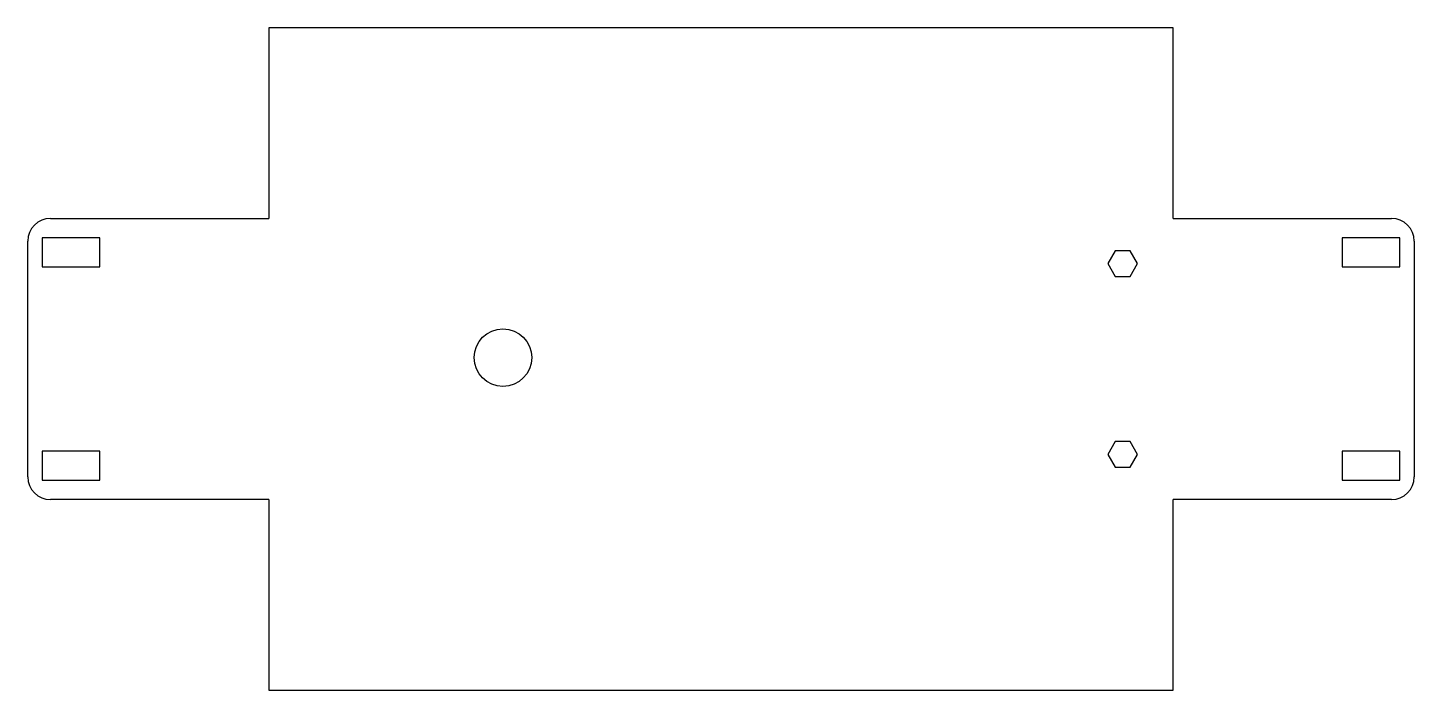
# Model space of a CAD drawing. Header units: millimetres. Extents: x 20 to 405, y 20 to 204.
import ezdxf

# ---------------------------------------------------------------- set-up
doc = ezdxf.new("R2010")
doc.units = ezdxf.units.MM

msp = doc.modelspace()

# ---------------------------------------------------------------- linework, layer by layer
at = {"color": 7, "linetype": 'Continuous', "lineweight": 25}
for p, q in [((337.77, 203.89), (86.92, 203.89)), ((86.92, 203.89), (86.92, 150.97)), ((337.77, 150.97), (337.77, 203.89)), ((26.35, 150.97), (86.92, 150.97)), ((337.77, 150.97), (398.34, 150.97)), ((20, 79.27), (20, 144.62)), ((40, 145.57), (24, 145.57)), ((24, 145.57), (24, 137.57)), ((40, 137.57), (40, 145.57)), ((384.69, 145.57), (384.69, 137.57)), ((400.69, 145.57), (384.69, 145.57)), ((400.69, 137.57), (400.69, 145.57)), ((404.69, 144.62), (404.69, 79.27)), ((321.74, 142.01), (319.68, 138.44)), ((325.86, 142.01), (321.74, 142.01)), ((327.92, 138.44), (325.86, 142.01)), ((24, 137.57), (40, 137.57)), ((319.68, 138.44), (321.74, 134.88)), ((321.74, 134.88), (325.86, 134.88)), ((325.86, 134.88), (327.92, 138.44)), ((384.69, 137.57), (400.69, 137.57)), ((321.74, 89.01), (319.68, 85.44)), ((325.86, 89.01), (321.74, 89.01)), ((327.92, 85.44), (325.86, 89.01)), ((40, 86.32), (24, 86.32)), ((24, 86.32), (24, 78.32)), ((40, 78.32), (40, 86.32)), ((319.68, 85.44), (321.74, 81.88)), ((325.86, 81.88), (327.92, 85.44)), ((384.69, 86.32), (384.69, 78.32)), ((400.69, 86.32), (384.69, 86.32)), ((400.69, 78.32), (400.69, 86.32)), ((321.74, 81.88), (325.86, 81.88)), ((24, 78.32), (40, 78.32)), ((384.69, 78.32), (400.69, 78.32)), ((86.92, 72.92), (26.35, 72.92)), ((86.92, 72.92), (86.92, 20)), ((398.34, 72.92), (337.77, 72.92)), ((337.77, 20), (337.77, 72.92)), ((86.92, 20), (337.77, 20))]:
    msp.add_line(p, q, dxfattribs=at)
msp.add_circle((151.84, 112.34), 8, dxfattribs=at)
for centre, start, end in [((26.35, 144.62), 90, 180), ((398.34, 144.62), 0, 90), ((26.35, 79.27), 180, 270), ((398.34, 79.27), 270, 0)]:
    msp.add_arc(centre, 6.35, start, end, dxfattribs=at)

doc.saveas('drawing.dxf')
